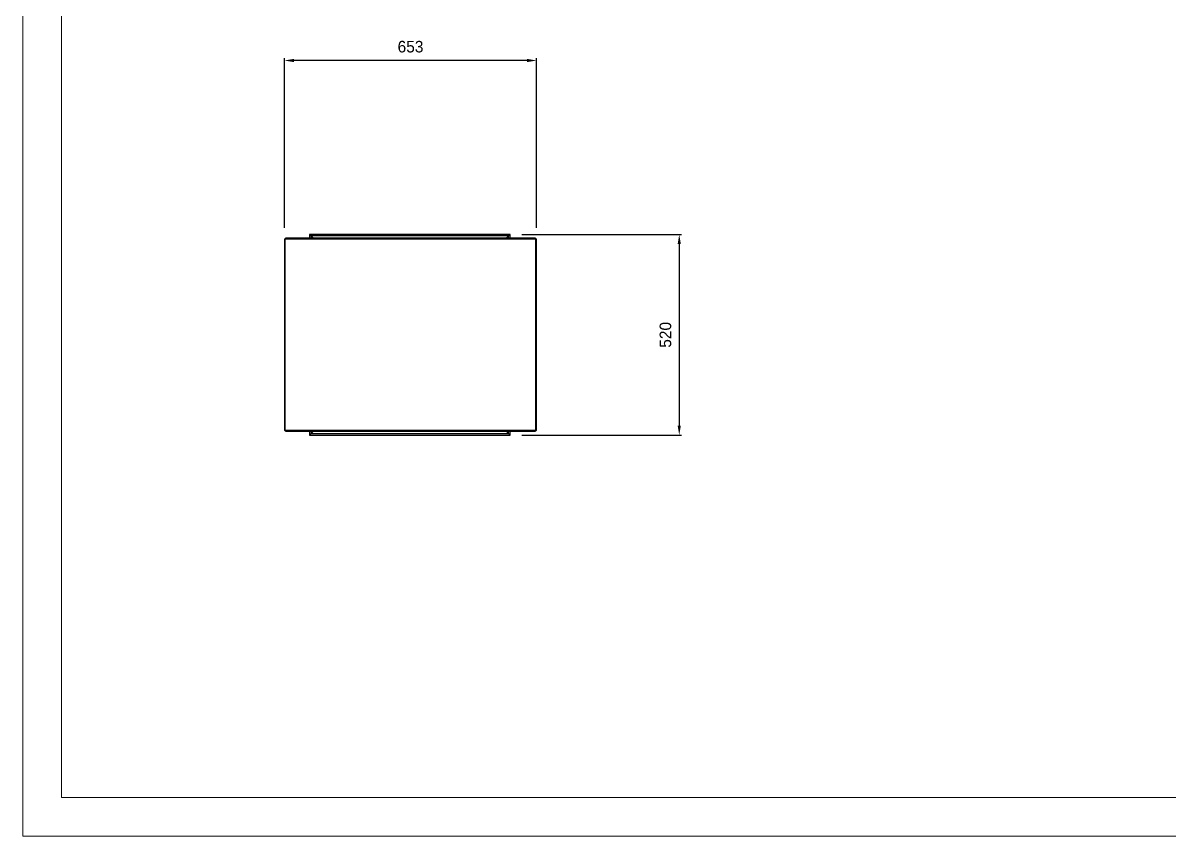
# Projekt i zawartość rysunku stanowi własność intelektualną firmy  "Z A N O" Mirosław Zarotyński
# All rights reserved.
# Model space of a CAD drawing. Header units: millimetres. Extents: x 1851 to 7791, y -2933 to 1267.
# Drawn here: x 1851 to 4821, y -2933 to -826 of the extents above; entities that cross this region are included whole.
import ezdxf

# ---------------------------------------------------------------- set-up
doc = ezdxf.new("R2010")
doc.units = ezdxf.units.MM
doc.header["$PDSIZE"] = -1
doc.layers.add('tabelka', color=155, linetype='Continuous')
doc.dimstyles.new('1-1', dxfattribs={"dimtxt": 30, "dimasz": 25, "dimexe": 6.25, "dimexo": 30, "dimgap": 20.625, "dimtad": 1, "dimdec": 1, "dimtxsty": 'Standard', "dimcen": 0, "dimclrd": 2, "dimclre": 2, "dimclrt": 2, "dimadec": 0, "dimazin": 0, "dimtfac": 1, "dimtdec": 1, "dimtmove": 0, "dimatfit": 3, "dimfxl": 0, "dimarcsym": 0})

# ---------------------------------------------------------------- blocks, each defined once
blk = doc.blocks.new('rzut')
for p, q in [((-38, 1345.9), (-558, 1345.9)), ((-554, 1341.9), (-558, 1345.9)), ((-558, 1345.9), (-558, 1335.9)), ((-558, 1345.9), (-554, 1341.9)), ((-42, 1341.9), (-554, 1341.9)), ((-548, 1335.9), (-554, 1341.9)), ((-554, 1341.9), (-554, 1335.9)), ((-42, 1341.9), (-48, 1335.9)), ((-38, 1345.9), (-42, 1341.9)), ((-42, 1341.9), (-38, 1345.9)), ((-42, 1335.9), (-42, 1341.9)), ((-38, 1335.9), (-38, 1345.9)), ((-623, 1333.4), (-623, 838.4)), ((-621.1, 1333.4), (-623, 1333.4)), ((-621.1, 838.4), (-621.1, 1333.4)), ((28.8, 1333.4), (-621.1, 1333.4)), ((-620.1, 1335.6), (-620.1, 1333.4)), ((27.5, 1335.9), (-619.8, 1335.9)), ((27.7, 1333.4), (27.7, 1335.6)), ((28.8, 838.4), (28.8, 1333.4)), ((30.6, 1333.4), (28.8, 1333.4)), ((30.6, 838.4), (30.6, 1333.4)), ((-621.1, 838.4), (-623, 838.4)), ((28.8, 838.4), (-621.1, 838.4)), ((-620.1, 838.4), (-620.1, 836.1)), ((-619.8, 835.9), (27.5, 835.9)), ((-558, 835.9), (-558, 825.9)), ((-548, 835.9), (-554, 829.9)), ((-554, 835.9), (-554, 829.9)), ((-48, 835.9), (-42, 829.9)), ((-42, 829.9), (-42, 835.9)), ((-38, 825.9), (-38, 835.9)), ((27.7, 836.1), (27.7, 838.4)), ((30.6, 838.4), (28.8, 838.4)), ((-554, 829.9), (-558, 825.9)), ((-558, 825.9), (-554, 829.9)), ((-558, 825.9), (-38, 825.9)), ((-554, 829.9), (-42, 829.9)), ((-42, 829.9), (-38, 825.9)), ((-38, 825.9), (-42, 829.9))]:
    blk.add_line(p, q)
for centre, major_axis, ratio, start_param, end_param in [((-616.1, 1331.9), (3.94, -3.94), 0.170527, 2.97269, 4.15909), ((23.7, 1331.9), (3.94, 3.94), 0.167935, 5.263168, 6.449568), ((-616.1, 839.9), (3.94, 3.94), 0.170527, 2.124095, 3.310495), ((23.7, 839.9), (3.94, -3.94), 0.167935, 6.116803, 7.303202)]:
    blk.add_ellipse(centre, major_axis=major_axis, ratio=ratio, start_param=start_param, end_param=end_param)
for points, knots in [([(-618.7, 1333.4), (-619, 1333.8), (-619.6, 1334.5), (-620, 1335.3), (-620.1, 1335.8), (-619.9, 1335.8), (-619.8, 1335.9)], [0, 0, 0, 0, 0.357347, 0.617295, 0.821211, 1, 1, 1, 1]), ([(27.5, 1335.9), (27.6, 1335.9), (27.7, 1335.8), (27.8, 1335.7), (27.7, 1335.2), (27.2, 1334.4), (26.6, 1333.7), (26.4, 1333.4)], [0, 0, 0, 0, 0.058521, 0.235123, 0.419879, 0.705194, 1, 1, 1, 1]), ([(-619.8, 835.9), (-619.9, 835.9), (-620, 835.9), (-620.1, 836), (-620, 836.5), (-619.6, 837.3), (-619, 838), (-618.7, 838.4)], [0, 0, 0, 0, 0.058518, 0.23512, 0.41988, 0.705191, 1, 1, 1, 1]), ([(26.4, 838.4), (26.7, 837.9), (27.3, 837.2), (27.7, 836.4), (27.8, 835.9), (27.6, 835.9), (27.5, 835.9)], [0, 0, 0, 0, 0.357345, 0.617296, 0.821216, 1, 1, 1, 1])]:
    blk.add_open_spline(points, degree=3, knots=knots)
blk = doc.blocks.new('*D13')
at = {"color": 2, "lineweight": -2}
for p, q in [((2528.8, -1357.1), (2528.8, -917.6)), ((3182.4, -1357.1), (3182.4, -917.6)), ((3157.4, -923.8), (2553.8, -923.8))]:
    blk.add_line(p, q, dxfattribs=at)
at = {"color": 2}
for points in [[(2553.8, -919.6), (2553.8, -928), (2528.8, -923.8)], [(3157.4, -919.6), (3157.4, -928), (3182.4, -923.8)]]:
    blk.add_solid(points, dxfattribs=at)
at = {"layer": 'Defpoints', "color": 0}
for p in [(2528.8, -923.8), (2528.8, -1387.1), (3182.4, -1387.1)]:
    blk.add_point(p, dxfattribs=at)
at = {"color": 2, "insert": (2855.6, -888.2), "char_height": 30, "attachment_point": 5}
blk.add_mtext('653', dxfattribs=at)
blk = doc.blocks.new('*D14')
at = {"color": 2, "lineweight": -2}
for p, q in [((3143.8, -1374.6), (3558.2, -1374.6)), ((3551.9, -1399.6), (3551.9, -1869.6)), ((3143.8, -1894.6), (3558.2, -1894.6))]:
    blk.add_line(p, q, dxfattribs=at)
at = {"color": 2}
for points in [[(3547.8, -1399.6), (3556.1, -1399.6), (3551.9, -1374.6)], [(3547.8, -1869.6), (3556.1, -1869.6), (3551.9, -1894.6)]]:
    blk.add_solid(points, dxfattribs=at)
at = {"layer": 'Defpoints', "color": 0}
for p in [(3113.8, -1374.6), (3113.8, -1894.6), (3551.9, -1894.6)]:
    blk.add_point(p, dxfattribs=at)
at = {"color": 2, "insert": (3516.3, -1634.6), "char_height": 30, "attachment_point": 5, "rotation": 90}
blk.add_mtext('520', dxfattribs=at)

msp = doc.modelspace()

# ---------------------------------------------------------------- linework, layer by layer
at = {"layer": 'tabelka', "lineweight": 5}
for points in [[(1851.24, 1266.84), (7791.24, 1266.84), (7791.24, -2933.16), (1851.24, -2933.16)], [(1951.24, 1166.84), (7691.24, 1166.84), (7691.24, -2833.16), (1951.24, -2833.16)]]:
    msp.add_lwpolyline(points, close=True, dxfattribs=at)

# ---------------------------------------------------------------- block references
msp.add_blockref('rzut', (3151.8, -2720.41))

# ---------------------------------------------------------------- dimensions: what is measured, and where the dimension line sits
dim = msp.add_linear_dim(base=(2528.83, -923.8), p1=(3182.43, -1387.05), p2=(2528.83, -1387.05), text='653', dimstyle='1-1')
dim.commit()
dim.dimension.update_dxf_attribs({"geometry": '*D13', "text_midpoint": (2855.63, -888.18)})
dim = msp.add_linear_dim(base=(3551.93, -1894.55), p1=(3113.79, -1374.55), p2=(3113.79, -1894.55), angle=90, dimstyle='1-1')
dim.commit()
dim.dimension.update_dxf_attribs({"geometry": '*D14', "text_midpoint": (3516.3, -1634.55)})

doc.saveas('drawing.dxf')
